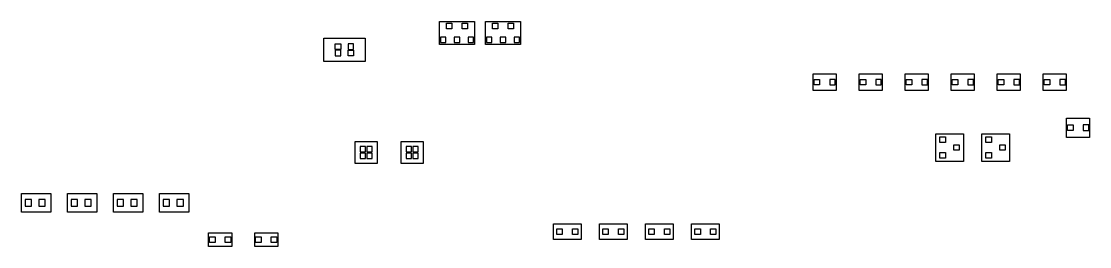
# Model space of a CAD drawing. Header units: metres. Extents: x 387694 to 503762, y -116662 to -92231.
import ezdxf

# ---------------------------------------------------------------- set-up
doc = ezdxf.new("R2010")
doc.units = ezdxf.units.M

# ---------------------------------------------------------------- blocks, each defined once
blk = doc.blocks.new('G1-4500-2500')
for points in [[(420540, -96567), (420540, -94067), (425040, -94067), (425040, -96567)], [(421790, -95267), (421790, -94667), (422390, -94667), (422390, -95267)], [(423790, -95267), (423790, -94667), (423190, -94667), (423190, -95267)], [(421790, -95367), (421790, -95967), (422390, -95967), (422390, -95367)], [(423790, -95367), (423790, -95967), (423190, -95967), (423190, -95367)]]:
    blk.add_lwpolyline(points, close=True)
blk = doc.blocks.new('GM-2.4-2.4')
for points in [[(418956, -105254), (421356, -105254), (421356, -107654), (418956, -107654)], [(419491, -106389), (420091, -106389), (420091, -105789), (419491, -105789)], [(419491, -107119), (420091, -107119), (420091, -106519), (419491, -106519)], [(420221, -106389), (420821, -106389), (420821, -105789), (420221, -105789)], [(420221, -107119), (420821, -107119), (420821, -106519), (420221, -106519)]]:
    blk.add_lwpolyline(points, close=True)
blk = doc.blocks.new('CB-2-3.2')
for points in [[(372694, -110912), (375894, -110912), (375894, -112912), (372694, -112912)], [(373094, -112262), (373794, -112262), (373794, -111562), (373094, -111562)], [(374594, -112262), (375294, -112262), (375294, -111562), (374594, -111562)]]:
    blk.add_lwpolyline(points, close=True)
blk = doc.blocks.new('LA-2.5-1.5')
for points in [[(373044, -115162), (375544, -115162), (375544, -116662), (373044, -116662)], [(373144, -115612), (373744, -115612), (373744, -116212), (373144, -116212)], [(374844, -115612), (375444, -115612), (375444, -116212), (374844, -116212)]]:
    blk.add_lwpolyline(points, close=True)
blk = doc.blocks.new('LA+CVT-3-2.5')
for points in [[(388124, -92231), (391924, -92231), (391924, -94731), (388124, -94731)], [(388874, -92431), (389474, -92431), (389474, -93031), (388874, -93031)], [(390574, -92431), (391174, -92431), (391174, -93031), (390574, -93031)], [(388224, -94531), (388824, -94531), (388824, -93931), (388224, -93931)], [(389724, -94531), (390324, -94531), (390324, -93931), (389724, -93931)], [(391224, -94531), (391824, -94531), (391824, -93931), (391224, -93931)]]:
    blk.add_lwpolyline(points, close=True)
blk = doc.blocks.new('CT-3-1.7')
for points in [[(390516, -114192), (393516, -114192), (393516, -115892), (390516, -115892)], [(390866, -114742), (391466, -114742), (391466, -115342), (390866, -115342)], [(392566, -114742), (393166, -114742), (393166, -115342), (392566, -115342)]]:
    blk.add_lwpolyline(points, close=True)
blk = doc.blocks.new('DS-DSE-2.5-1.8')
for points in [[(398729, -97927), (401229, -97927), (401229, -99727), (398729, -99727)], [(398829, -98527), (399429, -98527), (399429, -99127), (398829, -99127)], [(401129, -98527), (400529, -98527), (400529, -99127), (401129, -99127)]]:
    blk.add_lwpolyline(points, close=True)
blk = doc.blocks.new('DS2-2.5-2.1')
for points in [[(396262, -102712), (398762, -102712), (398762, -104812), (396262, -104812)], [(396362, -103462), (396962, -103462), (396962, -104062), (396362, -104062)], [(398662, -103462), (398062, -103462), (398062, -104062), (398662, -104062)]]:
    blk.add_lwpolyline(points, close=True)
blk = doc.blocks.new('PI-CVT-3-3')
for points in [[(377044, -104412), (380044, -104412), (380044, -107412), (377044, -107412)], [(377494, -105362), (377494, -104762), (378094, -104762), (378094, -105362)], [(378994, -106212), (378994, -105612), (379594, -105612), (379594, -106212)], [(377494, -107062), (377494, -106462), (378094, -106462), (378094, -107062)]]:
    blk.add_lwpolyline(points, close=True)

msp = doc.modelspace()

# ---------------------------------------------------------------- block references
for name, p in [('LA+CVT-3-2.5', (45000, 0)), ('LA+CVT-3-2.5', (50000, 0)), ('G1-4500-2500', (0, 0)), ('DS-DSE-2.5-1.8', (75000, 0)), ('DS-DSE-2.5-1.8', (80000, 0)), ('DS-DSE-2.5-1.8', (85000, 0)), ('DS-DSE-2.5-1.8', (90000, 0)), ('DS-DSE-2.5-1.8', (95000, 0)), ('DS-DSE-2.5-1.8', (100000, 0)), ('DS2-2.5-2.1', (105000, 0)), ('PI-CVT-3-3', (110000, 0)), ('PI-CVT-3-3', (115000, 0)), ('GM-2.4-2.4', (5000, 0)), ('GM-2.4-2.4', (10000, 0)), ('CB-2-3.2', (15000, 0)), ('CB-2-3.2', (20000, 0)), ('CB-2-3.2', (25000, 0)), ('CB-2-3.2', (30000, 0)), ('CT-3-1.7', (55000, 0)), ('CT-3-1.7', (60000, 0)), ('CT-3-1.7', (65000, 0)), ('CT-3-1.7', (70000, 0)), ('LA-2.5-1.5', (35000, 0)), ('LA-2.5-1.5', (40000, 0))]:
    msp.add_blockref(name, p)

doc.saveas('drawing.dxf')
